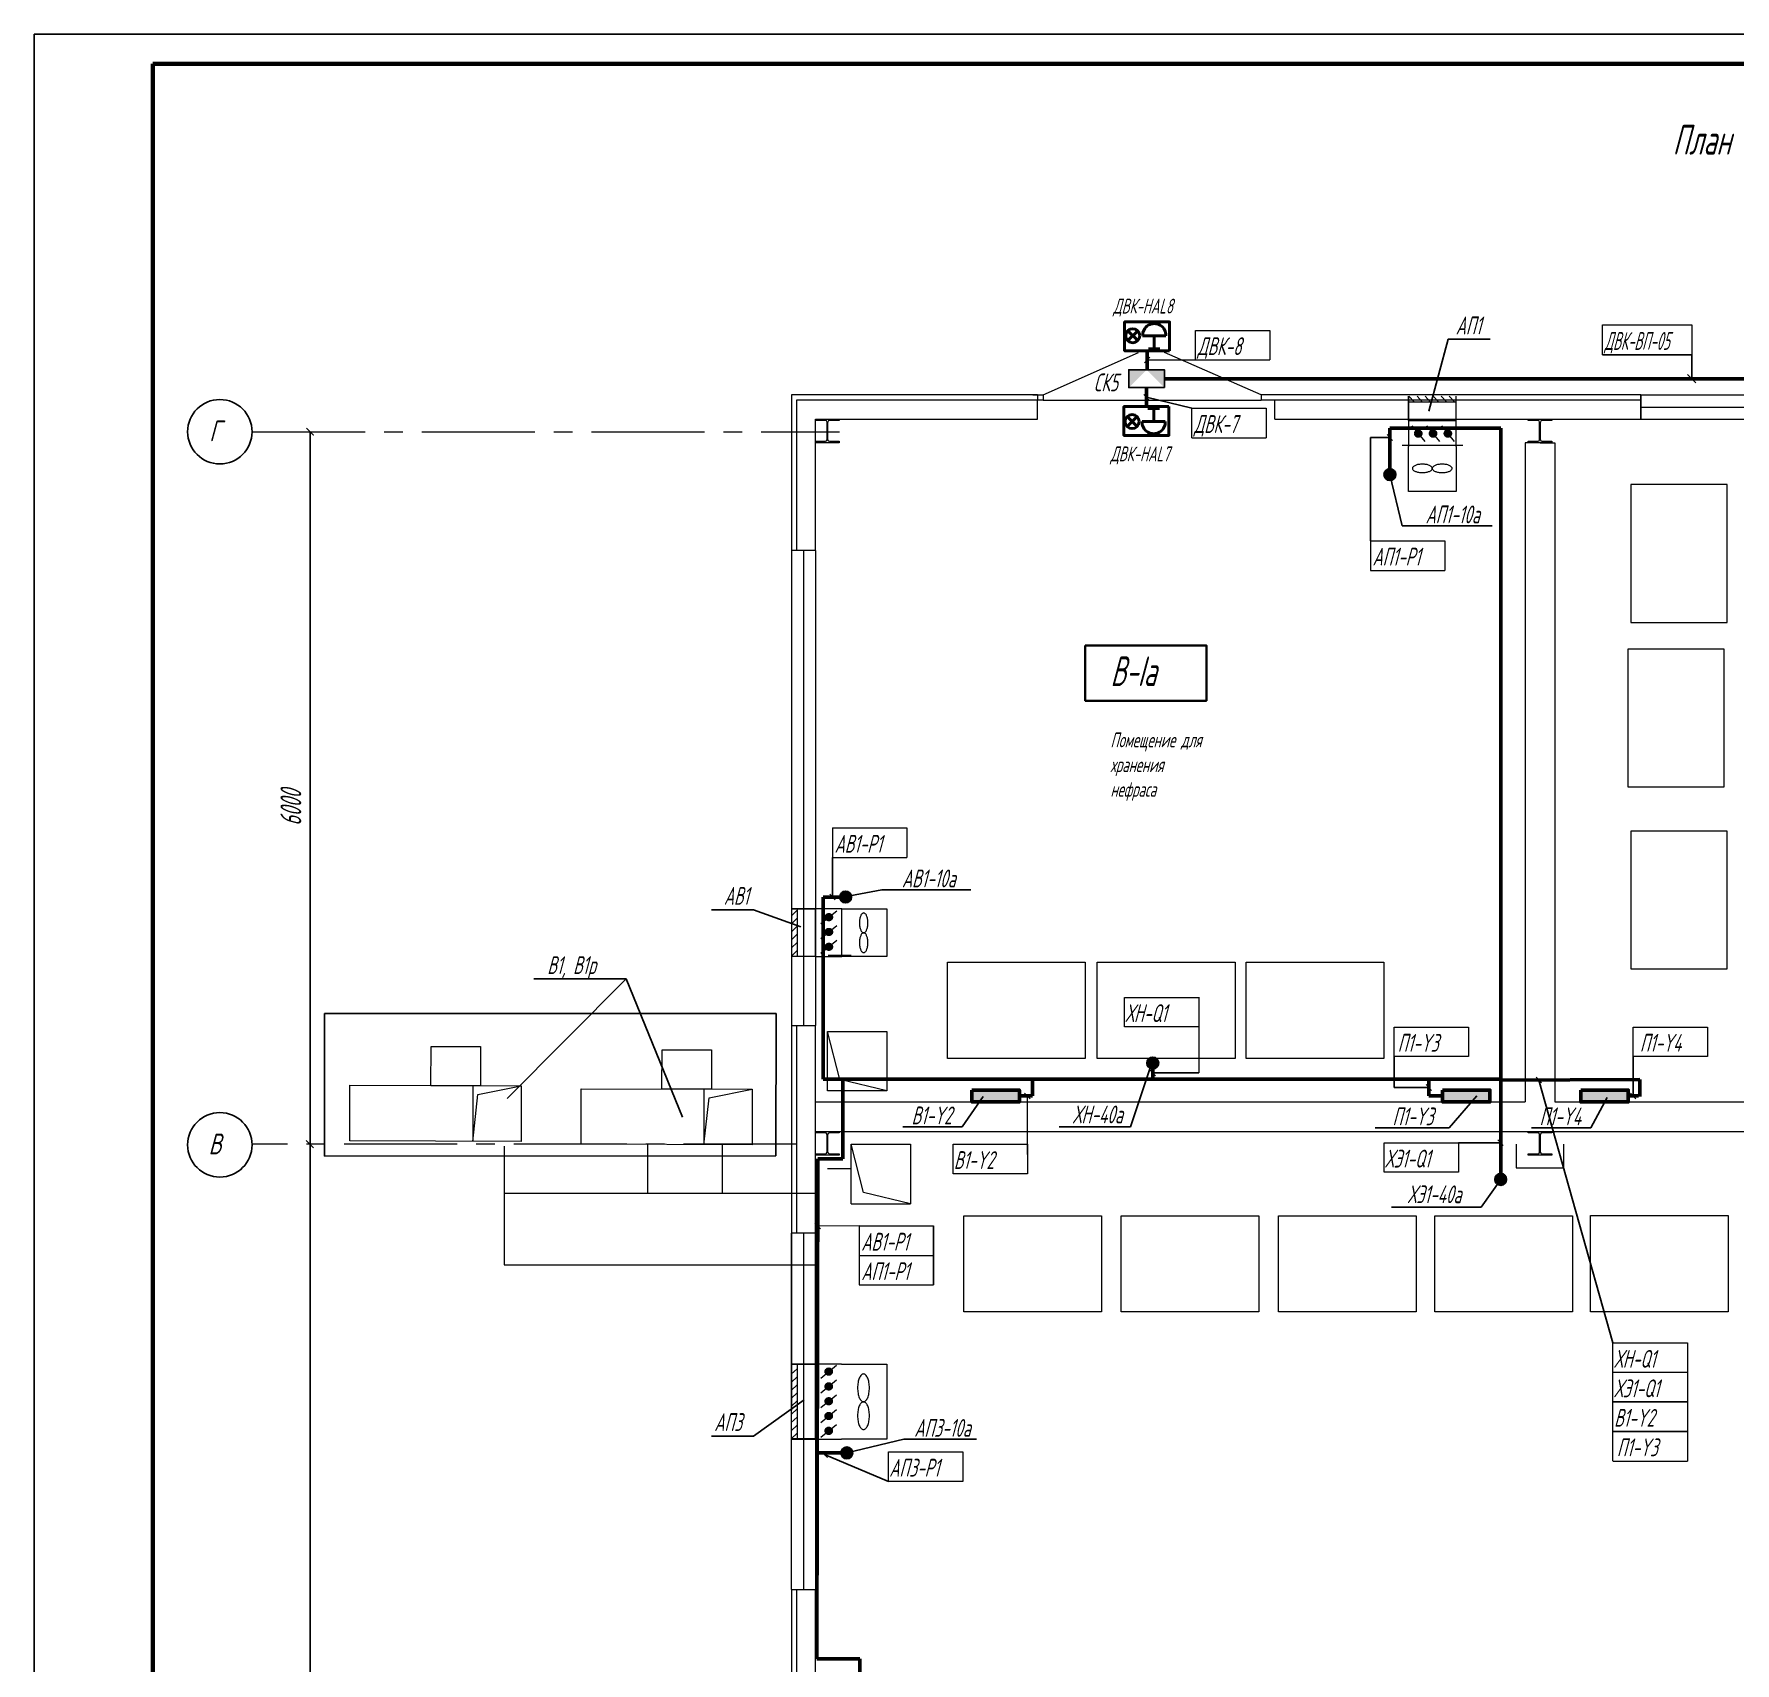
# Model space of a CAD drawing. Header units: millimetres. Extents: x -338 to 6826, y -8218 to 3153.
# Drawn here: x 2036.9 to 2323.4, y -7703.1 to -7428.8 of the extents above; entities that cross this region are included whole.
import ezdxf
from ezdxf.enums import TextEntityAlignment as Align

# ---------------------------------------------------------------- set-up
doc = ezdxf.new("R2010")
doc.units = ezdxf.units.MM
doc.linetypes.add('ACAD_ISO02W100', pattern=[15, 12, -3])
doc.linetypes.add('осевая2', pattern=[28.575, 19.05, -3.175, 3.175, -3.175])
for name, color, linetype in [('$OSIZ', 7, 'Continuous'), ('Размеры', 5, 'Continuous'), ('Текст.', 51, 'Continuous')]:
    doc.layers.add(name, color=color, linetype=linetype)
for name, color, linetype, lineweight in [('вент приток', 1, 'Continuous', 20), ('Выноска', 137, 'Continuous', 20), ('Оси', 130, 'Continuous', 13), ('Первичник', 210, 'Continuous', 25), ('Размерная', 4, 'Continuous', 25), ('Рамка тонкая', 5, 'Continuous', 25), ('Текст_КИП', 2, 'Continuous', 25), ('Тонкая', 5, 'Continuous', 20), ('Тонкая линия', 150, 'Continuous', 18), ('ТОНКИЕ', 150, 'Continuous', 13), ('Эл.кабель', 2, 'Continuous', 50)]:
    doc.layers.add(name, color=color, linetype=linetype, lineweight=lineweight)
doc.styles.add('Simplex', font='simplex.shx', dxfattribs={"width": 0.7, "oblique": 15})

# ---------------------------------------------------------------- blocks, each defined once
blk = doc.blocks.new('APF064500')
at = {"ltscale": 100}
for p, q in [((-100, 186.5), (-100, 198)), ((-100, 198), (100, 198)), ((-16.5, 186.5), (-100, 186.5)), ((-3.5, 24.5), (-3.5, 173.5)), ((3.5, 24.5), (3.5, 173.5)), ((100, 186.5), (16.5, 186.5)), ((100, 198), (100, 186.5)), ((-100, 0), (-100, 11.5)), ((-100, 11.5), (-16.5, 11.5)), ((100, 0), (-100, 0)), ((16.5, 11.5), (100, 11.5)), ((100, 11.5), (100, 0))]:
    blk.add_line(p, q, dxfattribs=at)
for centre, start, end in [((-16.5, 173.5), 0, 90), ((16.5, 173.5), 90, 180), ((-16.5, 24.5), 270, 0), ((16.5, 24.5), 180, 270)]:
    blk.add_arc(centre, 13, start, end, dxfattribs=at)
blk = doc.blocks.new('_ArchTick')
at = {"const_width": 0.15}
blk.add_lwpolyline([(-0.5, -0.5), (0.5, 0.5)], dxfattribs=at)

msp = doc.modelspace()

# ---------------------------------------------------------------- hatches: boundary and pattern name
at = {"ltscale": 10}
h = msp.add_hatch(color=256, dxfattribs=at)
h.paths.add_polyline_path([(2224.32, -7485.34), (2227.32, -7485.34), (2227.32, -7488.34)])
h.paths.add_polyline_path([(2221.32, -7485.34), (2224.32, -7485.34), (2221.32, -7488.34)])
at = {"layer": 'Первичник'}
h = msp.add_hatch(color=256, dxfattribs=at)
edge = h.paths.add_edge_path()
edge.add_arc((2265.29, -7502.98), 1, 0, 360)
h = msp.add_hatch(color=256, dxfattribs=at)
edge = h.paths.add_edge_path()
edge.add_arc((2173.63, -7574.14), 1, 0, 360)
h = msp.add_hatch(color=256, dxfattribs=at)
edge = h.paths.add_edge_path()
edge.add_arc((2225.36, -7602.11), 1, 0, 360)
h = msp.add_hatch(color=256, dxfattribs=at)
edge = h.paths.add_edge_path()
edge.add_arc((2283.96, -7621.7), 1, 0, 360)
h = msp.add_hatch(color=256, dxfattribs=at)
edge = h.paths.add_edge_path()
edge.add_arc((2173.83, -7667.76), 1, 0, 360)
at = {"layer": 'Размеры', "linetype": 'ByBlock', "ltscale": 0.7}
h = msp.add_hatch(color=1, dxfattribs=at)
h.dxf.hatch_style = 1
h.paths.add_polyline_path([(2198.9, -7606.65), (2194.91, -7606.65), (2194.91, -7606.77), (2198.9, -7606.77)])
h.paths.add_polyline_path([(2202.89, -7606.65), (2198.9, -7606.65), (2198.9, -7606.77), (2202.89, -7606.77)])
h.paths.add_polyline_path([(2202.89, -7606.77), (2198.9, -7606.77), (2198.9, -7608.65), (2202.89, -7608.65)])
h.paths.add_polyline_path([(2198.9, -7606.77), (2196.3, -7606.77), (2196.3, -7608.65), (2198.9, -7608.65)])
h.paths.add_polyline_path([(2196.3, -7606.79), (2194.91, -7606.79), (2194.91, -7608.65), (2196.3, -7608.65)])
h = msp.add_hatch(color=1, dxfattribs=at)
h.dxf.hatch_style = 1
h.paths.add_polyline_path([(2278.15, -7606.65), (2274.16, -7606.65), (2274.16, -7606.77), (2278.15, -7606.77)])
h.paths.add_polyline_path([(2282.14, -7606.65), (2278.15, -7606.65), (2278.15, -7606.77), (2282.14, -7606.77)])
h.paths.add_polyline_path([(2282.14, -7606.77), (2278.15, -7606.77), (2278.15, -7608.65), (2282.14, -7608.65)])
h.paths.add_polyline_path([(2278.15, -7606.77), (2275.55, -7606.77), (2275.55, -7608.65), (2278.15, -7608.65)])
h.paths.add_polyline_path([(2275.55, -7606.79), (2274.16, -7606.79), (2274.16, -7608.65), (2275.55, -7608.65)])
h = msp.add_hatch(color=1, dxfattribs=at)
h.dxf.hatch_style = 1
h.paths.add_polyline_path([(2301.44, -7606.65), (2297.45, -7606.65), (2297.45, -7606.77), (2301.44, -7606.77)])
h.paths.add_polyline_path([(2305.43, -7606.65), (2301.44, -7606.65), (2301.44, -7606.77), (2305.43, -7606.77)])
h.paths.add_polyline_path([(2305.43, -7606.77), (2301.44, -7606.77), (2301.44, -7608.65), (2305.43, -7608.65)])
h.paths.add_polyline_path([(2301.44, -7606.77), (2298.83, -7606.77), (2298.83, -7608.65), (2301.44, -7608.65)])
h.paths.add_polyline_path([(2298.83, -7606.79), (2297.45, -7606.79), (2297.45, -7608.65), (2298.83, -7608.65)])
at = {"layer": 'ТОНКИЕ', "linetype": 'ACAD_ISO02W100', "ltscale": 20}
h = msp.add_hatch(color=256, dxfattribs=at)
h.dxf.hatch_style = 1
h.paths.add_polyline_path([(2270.68, -7496.08, -1), (2269.46, -7496.08, -1)])
h = msp.add_hatch(color=256, dxfattribs=at)
h.dxf.hatch_style = 1
h.paths.add_polyline_path([(2273.17, -7496.08, -1), (2271.96, -7496.08, -1)])
h = msp.add_hatch(color=256, dxfattribs=at)
h.dxf.hatch_style = 1
h.paths.add_polyline_path([(2275.66, -7496.08, -1), (2274.45, -7496.08, -1)])
h = msp.add_hatch(color=256, dxfattribs=at)
h.dxf.hatch_style = 1
h.paths.add_polyline_path([(2170.81, -7576.92, -1), (2170.81, -7578.14, -1)])
h = msp.add_hatch(color=256, dxfattribs=at)
h.dxf.hatch_style = 1
h.paths.add_polyline_path([(2170.81, -7579.42, -1), (2170.81, -7580.63, -1)])
h = msp.add_hatch(color=256, dxfattribs=at)
h.dxf.hatch_style = 1
h.paths.add_polyline_path([(2170.81, -7581.91, -1), (2170.81, -7583.13, -1)])
h = msp.add_hatch(color=256, dxfattribs=at)
h.dxf.hatch_style = 1
h.paths.add_polyline_path([(2170.78, -7653.46, -1), (2170.78, -7654.68, -1)])
h = msp.add_hatch(color=256, dxfattribs=at)
h.dxf.hatch_style = 1
h.paths.add_polyline_path([(2170.78, -7655.96, -1), (2170.78, -7657.17, -1)])
h = msp.add_hatch(color=256, dxfattribs=at)
h.dxf.hatch_style = 1
h.paths.add_polyline_path([(2170.78, -7658.45, -1), (2170.78, -7659.67, -1)])
h = msp.add_hatch(color=256, dxfattribs=at)
h.dxf.hatch_style = 1
h.paths.add_polyline_path([(2170.78, -7660.95, -1), (2170.78, -7662.16, -1)])
h = msp.add_hatch(color=256, dxfattribs=at)
h.dxf.hatch_style = 1
h.paths.add_polyline_path([(2170.78, -7663.44, -1), (2170.78, -7664.65, -1)])

# ---------------------------------------------------------------- linework, layer by layer
at = {"layer": '$OSIZ'}
for centre in [(2068.24, -7495.77), (2068.24, -7615.88)]:
    msp.add_circle(centre, 5.43, dxfattribs=at)
at = {"lineweight": 60}
for p, q in [((2056.94, -7433.78), (2872.94, -7433.78)), ((2056.94, -8017.78), (2056.94, -7433.78))]:
    msp.add_line(p, q, dxfattribs=at)
at = {"lineweight": 40, "ltscale": 0.2}
for p, q in [((2222.82, -7478.76), (2221.16, -7480.42)), ((2221.16, -7478.76), (2222.82, -7480.42)), ((2223.65, -7479.59), (2227.58, -7479.59)), ((2225.61, -7479.59), (2225.61, -7481.79)), ((2226.57, -7481.79), (2224.65, -7481.79)), ((2222.72, -7494.9), (2221.06, -7493.23)), ((2221.06, -7494.9), (2222.72, -7493.23)), ((2226.47, -7491.86), (2224.55, -7491.86)), ((2225.51, -7494.06), (2225.51, -7491.86)), ((2223.55, -7494.06), (2227.47, -7494.06))]:
    msp.add_line(p, q, dxfattribs=at)
for p, q in [((2271.85, -7492.3), (2275.09, -7480.2)), ((2275.09, -7480.2), (2282.2, -7480.2)), ((2267.38, -7511.62), (2265.29, -7502.98)), ((2267.38, -7511.62), (2282.54, -7511.62)), ((2179.71, -7572.94), (2173.45, -7574.12)), ((2179.71, -7572.94), (2194.72, -7572.94)), ((2151.02, -7576.28), (2158.13, -7576.28)), ((2158.13, -7576.28), (2166.08, -7579.14)), ((2121.12, -7587.94), (2136.67, -7587.94)), ((2221.62, -7612.83), (2225.19, -7602.09)), ((2196.79, -7607.72), (2193.26, -7612.87)), ((2275.26, -7613.04), (2279.94, -7607.6)), ((2299.12, -7613.03), (2301.86, -7607.91)), ((2183.28, -7612.87), (2193.26, -7612.87)), ((2209.61, -7612.83), (2221.62, -7612.83)), ((2262.79, -7613.04), (2275.26, -7613.04)), ((2289.14, -7613.03), (2299.12, -7613.03)), ((2280.65, -7626.35), (2283.96, -7621.7)), ((2265.57, -7626.35), (2280.65, -7626.35)), ((2158.13, -7664.92), (2166.65, -7658.85)), ((2151.02, -7664.92), (2158.13, -7664.92)), ((2183.41, -7665.47), (2173.83, -7667.76)), ((2183.41, -7665.47), (2195.66, -7665.47))]:
    msp.add_line(p, q)
at = {"color": 3}
for p, q in [((2224.86, -7483.22), (2223.94, -7484.18)), ((2232.57, -7483.67), (2224.4, -7483.7)), ((2316.13, -7482.79), (2316.13, -7486.84)), ((2315.44, -7486.12), (2316.81, -7487.56)), ((2224.76, -7490.44), (2223.84, -7489.47)), ((2231.96, -7491.8), (2224.3, -7489.96)), ((2262.02, -7496.74), (2265.29, -7496.74)), ((2262.02, -7496.74), (2262.02, -7514.15)), ((2264.83, -7496.26), (2265.75, -7497.22)), ((2171.43, -7574.14), (2171.43, -7567.48)), ((2170.97, -7573.65), (2171.89, -7574.62)), ((2266, -7601), (2266, -7606.22)), ((2306.28, -7601), (2306.28, -7607.71)), ((2224.9, -7603.28), (2225.82, -7604.25)), ((2233.12, -7603.77), (2225.36, -7603.77)), ((2271.39, -7605.74), (2272.31, -7606.71)), ((2289.93, -7604.49), (2290.85, -7605.45)), ((2290.4, -7604.98), (2302.85, -7649.25)), ((2203.78, -7607.16), (2204.71, -7608.13)), ((2266, -7606.22), (2271.85, -7606.22)), ((2305.82, -7607.16), (2306.74, -7608.13)), ((2276.87, -7615.53), (2283.94, -7615.53)), ((2283.46, -7615.03), (2284.38, -7615.99)), ((2168.46, -7629.06), (2169.38, -7630.02)), ((2169.64, -7667.58), (2170.56, -7668.54)), ((2180.85, -7672.57), (2170.1, -7668.06))]:
    msp.add_line(p, q, dxfattribs=at)
at = {"lineweight": 40, "ltscale": 0.2}
for points in [[(2228.19, -7482.12), (2220.6, -7482.12), (2220.6, -7477.26), (2228.19, -7477.26)], [(2228.09, -7491.54), (2220.5, -7491.54), (2220.5, -7496.4), (2228.09, -7496.4)]]:
    msp.add_lwpolyline(points, close=True, dxfattribs=at)
at = {"ltscale": 10}
msp.add_lwpolyline([(2227.32, -7488.34), (2221.32, -7488.34), (2221.32, -7485.34), (2227.32, -7485.34)], close=True, dxfattribs=at)
at = {"lineweight": 35}
msp.add_lwpolyline([(2214, -7531.76), (2234.39, -7531.76), (2234.39, -7541.08), (2214, -7541.08)], close=True, dxfattribs=at)
at = {"lineweight": 40, "ltscale": 0.2}
for centre in [(2221.98, -7479.59), (2221.88, -7494.06)]:
    msp.add_circle(centre, 1.18, dxfattribs=at)
for centre, start, end in [((2225.61, -7479.51), 357.3936, 182.6064), ((2225.51, -7494.15), 177.3936, 2.6064)]:
    msp.add_arc(centre, 1.96, start, end, dxfattribs=at)
at = {"layer": 'вент приток', "color": 3, "lineweight": 25}
for p, q in [((2085.86, -7593.74), (2161.95, -7593.75)), ((2085.86, -7617.77), (2085.86, -7593.74)), ((2161.95, -7593.75), (2161.88, -7617.72)), ((2161.88, -7617.72), (2085.86, -7617.77))]:
    msp.add_line(p, q, dxfattribs=at)
at = {"layer": 'Выноска', "color": 3}
for p, q in [((2232.55, -7478.7), (2245.08, -7478.7)), ((2232.55, -7483.67), (2232.55, -7478.7)), ((2245.08, -7478.7), (2245.08, -7483.67)), ((2301.1, -7477.79), (2316.13, -7477.79)), ((2301.1, -7482.79), (2301.1, -7477.79)), ((2316.13, -7477.79), (2316.13, -7482.79)), ((2232.55, -7483.67), (2245.08, -7483.67)), ((2316.13, -7482.79), (2301.1, -7482.79)), ((2301.1, -7482.79), (2316.13, -7482.79)), ((2231.96, -7491.8), (2244.48, -7491.8)), ((2231.96, -7496.77), (2231.96, -7491.8)), ((2244.48, -7491.8), (2244.48, -7496.77)), ((2231.96, -7496.77), (2244.48, -7496.77)), ((2262.02, -7514.15), (2274.55, -7514.15)), ((2262.02, -7514.15), (2262.02, -7519.12)), ((2274.55, -7514.15), (2274.55, -7519.12)), ((2262.02, -7519.12), (2274.55, -7519.12)), ((2171.43, -7562.51), (2183.95, -7562.51)), ((2171.43, -7562.51), (2171.43, -7567.48)), ((2183.95, -7562.51), (2183.95, -7567.48)), ((2171.43, -7567.48), (2183.95, -7567.48)), ((2220.6, -7591.04), (2233.12, -7591.04)), ((2220.6, -7596.01), (2220.6, -7591.04)), ((2233.12, -7591.02), (2233.12, -7603.77)), ((2233.12, -7591.04), (2233.12, -7596.01)), ((2233.12, -7591.04), (2233.12, -7596.01)), ((2233.12, -7596.01), (2220.6, -7596.01)), ((2266, -7596.03), (2278.52, -7596.03)), ((2266, -7601), (2266, -7596.03)), ((2278.52, -7596.03), (2278.52, -7601)), ((2306.28, -7596.03), (2318.8, -7596.03)), ((2306.28, -7601), (2306.28, -7596.03)), ((2318.8, -7596.03), (2318.8, -7601)), ((2278.52, -7601), (2266, -7601)), ((2318.8, -7601), (2306.28, -7601)), ((2204.25, -7617.48), (2204.25, -7607.65)), ((2191.72, -7615.78), (2204.25, -7615.78)), ((2191.72, -7620.75), (2191.72, -7615.78)), ((2204.25, -7615.78), (2204.25, -7620.75)), ((2264.35, -7615.53), (2276.87, -7615.53)), ((2264.35, -7620.5), (2264.35, -7615.53)), ((2276.87, -7615.53), (2276.87, -7620.5)), ((2204.25, -7620.75), (2191.72, -7620.75)), ((2276.87, -7620.5), (2264.35, -7620.5)), ((2175.92, -7629.54), (2168.95, -7629.59)), ((2175.92, -7629.54), (2188.44, -7629.54)), ((2175.92, -7629.54), (2175.92, -7634.51)), ((2188.44, -7629.54), (2188.44, -7634.51)), ((2188.44, -7634.51), (2188.44, -7629.54)), ((2175.92, -7634.51), (2188.44, -7634.51)), ((2175.92, -7634.51), (2188.44, -7634.51)), ((2175.92, -7634.51), (2175.92, -7639.48)), ((2188.44, -7634.51), (2188.44, -7639.48)), ((2188.44, -7639.48), (2188.44, -7634.51)), ((2175.92, -7639.48), (2188.44, -7639.48)), ((2175.92, -7639.48), (2188.44, -7639.48)), ((2302.85, -7669.13), (2302.85, -7649.25)), ((2302.92, -7649.25), (2315.44, -7649.25)), ((2315.44, -7649.25), (2315.44, -7654.22)), ((2315.44, -7654.22), (2302.92, -7654.22)), ((2315.44, -7654.22), (2302.92, -7654.22)), ((2315.44, -7654.22), (2315.44, -7659.19)), ((2302.92, -7659.19), (2315.44, -7659.19)), ((2315.44, -7659.19), (2302.92, -7659.19)), ((2315.44, -7659.19), (2315.44, -7664.16)), ((2315.44, -7664.16), (2302.92, -7664.16)), ((2302.92, -7664.16), (2315.44, -7664.16)), ((2315.44, -7664.16), (2315.44, -7669.13)), ((2180.85, -7667.6), (2193.37, -7667.6)), ((2180.85, -7672.57), (2180.85, -7667.6)), ((2193.37, -7667.6), (2193.37, -7672.57)), ((2302.92, -7669.13), (2315.44, -7669.13)), ((2193.37, -7672.57), (2180.85, -7672.57))]:
    msp.add_line(p, q, dxfattribs=at)
at = {"layer": 'Оси', "linetype": 'осевая2'}
for p, q in [((2073.67, -7495.77), (2172.61, -7495.77)), ((2165.37, -7615.77), (2073.67, -7615.77))]:
    msp.add_line(p, q, dxfattribs=at)
at = {"layer": 'Первичник'}
for centre in [(2265.29, -7502.98), (2173.63, -7574.14), (2225.36, -7602.11), (2283.96, -7621.7), (2173.83, -7667.76)]:
    msp.add_circle(centre, 1, dxfattribs=at)
at = {"layer": 'Размерная'}
msp.add_line((2083.43, -7915.77), (2083.43, -7495.77), dxfattribs=at)
at = {"layer": 'Размеры', "color": 0, "linetype": 'ByBlock', "ltscale": 0.7}
for p, q in [((2307.58, -7489.57), (2307.58, -7493.65)), ((2116.62, -7608.05), (2136.67, -7587.94)), ((2146.14, -7611.19), (2136.67, -7587.94))]:
    msp.add_line(p, q, dxfattribs=at)
at = {"layer": 'Размеры', "color": 1, "linetype": 'ByBlock', "lineweight": 50, "ltscale": 0.7}
for points in [[(2194.91, -7606.65), (2202.89, -7606.65), (2202.89, -7608.65), (2194.91, -7608.65)], [(2274.16, -7606.65), (2282.14, -7606.65), (2282.14, -7608.65), (2274.16, -7608.65)], [(2297.45, -7606.65), (2305.43, -7606.65), (2305.43, -7608.65), (2297.45, -7608.65)]]:
    msp.add_lwpolyline(points, close=True, dxfattribs=at)
at = {"layer": 'Рамка тонкая'}
for p in [(2877.94, -7428.78), (2036.94, -8022.78)]:
    msp.add_line(p, (2036.94, -7428.78), dxfattribs=at)
at = {"layer": 'Тонкая', "ltscale": 100}
for p, q in [((2205.93, -7489.57), (2164.49, -7489.57)), ((2164.49, -7489.57), (2164.49, -7490.45)), ((2164.49, -7490.45), (2164.49, -7515.77)), ((2206.92, -7490.45), (2165.37, -7490.45)), ((2165.37, -7490.45), (2165.37, -7495.35)), ((2205.16, -7489.57), (2206.92, -7489.57)), ((2206.92, -7489.57), (2206.92, -7490.45)), ((2245.93, -7489.57), (2243.61, -7489.57)), ((2243.61, -7489.57), (2243.61, -7490.45)), ((2307.58, -7490.45), (2243.61, -7490.45)), ((2307.58, -7489.57), (2245.93, -7489.57)), ((2165.37, -7493.65), (2165.37, -7515.77)), ((2168.57, -7493.65), (2205.93, -7493.65)), ((2168.57, -7515.77), (2168.57, -7493.65)), ((2245.93, -7493.65), (2307.58, -7493.65)), ((2290.57, -7497.61), (2288.07, -7497.61)), ((2288.07, -7497.61), (2288.07, -7608.65)), ((2290.58, -7497.61), (2293.08, -7497.61)), ((2293.08, -7497.61), (2293.08, -7608.65)), ((2168.57, -7515.77), (2164.49, -7515.77)), ((2164.49, -7595.77), (2164.49, -7660.56)), ((2164.49, -7595.77), (2168.57, -7595.77)), ((2165.37, -7595.77), (2165.37, -7630.77)), ((2168.57, -7660.56), (2168.57, -7595.77)), ((2168.57, -7608.65), (2288.07, -7608.65)), ((2293.08, -7608.65), (2468.08, -7608.65)), ((2168.57, -7613.65), (2652.57, -7613.65)), ((2168.57, -7630.77), (2164.49, -7630.77)), ((2164.49, -7690.76), (2164.49, -7722.83)), ((2164.49, -7690.76), (2168.57, -7690.76)), ((2165.37, -7690.76), (2165.37, -7722.83)), ((2168.57, -7722.83), (2168.57, -7690.76))]:
    msp.add_line(p, q, dxfattribs=at)
at = {"layer": 'Тонкая', "ltscale": 10}
for p, q in [((2205.93, -7493.65), (2205.93, -7490.45)), ((2245.93, -7493.65), (2245.93, -7490.45))]:
    msp.add_line(p, q, dxfattribs=at)
at = {"layer": 'Тонкая линия', "ltscale": 10}
msp.add_line((2180.58, -7606.79), (2170.58, -7606.77), dxfattribs=at)
at = {"layer": 'ТОНКИЕ', "ltscale": 100}
for p, q in [((2206.92, -7489.57), (2222.96, -7482.44)), ((2243.61, -7489.57), (2227.36, -7482.44)), ((2205.93, -7489.57), (2205.93, -7490.45)), ((2307.58, -7491.61), (2343.58, -7491.61)), ((2166.53, -7515.77), (2166.53, -7595.77)), ((2174.58, -7619.89), (2174.58, -7615.77)), ((2286.58, -7615.77), (2286.58, -7619.77)), ((2294.58, -7619.77), (2294.58, -7615.77)), ((2170.58, -7619.89), (2174.58, -7619.89)), ((2286.58, -7619.77), (2294.58, -7619.77)), ((2174.56, -7625.79), (2184.56, -7625.79)), ((2166.53, -7630.77), (2166.53, -7690.76))]:
    msp.add_line(p, q, dxfattribs=at)
at = {"layer": 'ТОНКИЕ', "ltscale": 10}
for p, q in [((2206.92, -7490.45), (2243.61, -7490.45)), ((2307.58, -7489.57), (2343.58, -7489.57)), ((2307.58, -7493.65), (2343.58, -7493.65)), ((2164.49, -7515.77), (2164.49, -7595.77)), ((2168.57, -7515.77), (2168.57, -7595.77)), ((2164.49, -7690.76), (2164.49, -7630.77)), ((2168.57, -7630.77), (2168.57, -7690.76))]:
    msp.add_line(p, q, dxfattribs=at)
at = {"layer": 'ТОНКИЕ', "linetype": 'ACAD_ISO02W100', "ltscale": 20}
for p, q in [((2277.79, -7489.54), (2267.5, -7489.54)), ((2268.44, -7489.77), (2268.44, -7493.85)), ((2268.44, -7493.85), (2268.44, -7489.77)), ((2276.44, -7490.77), (2268.44, -7490.77)), ((2269.45, -7490.77), (2268.51, -7489.77)), ((2270.81, -7490.77), (2269.87, -7489.77)), ((2272.16, -7490.77), (2271.22, -7489.77)), ((2273.52, -7490.77), (2272.58, -7489.77)), ((2274.87, -7490.77), (2273.93, -7489.77)), ((2276.23, -7490.77), (2275.29, -7489.77)), ((2276.44, -7493.85), (2276.44, -7489.77)), ((2276.44, -7493.85), (2268.44, -7493.85)), ((2268.44, -7493.85), (2268.44, -7498.25)), ((2268.44, -7493.85), (2276.44, -7493.85)), ((2276.44, -7498.25), (2276.44, -7493.85)), ((2268.98, -7494.75), (2271.15, -7497.42)), ((2271.48, -7494.75), (2273.65, -7497.42)), ((2273.97, -7494.75), (2276.14, -7497.42)), ((2267.37, -7498.02), (2277.56, -7498.02)), ((2268.44, -7505.85), (2268.44, -7498.25)), ((2276.44, -7498.25), (2276.44, -7505.85)), ((2322.07, -7504.68), (2305.87, -7504.68)), ((2305.87, -7504.68), (2305.87, -7527.88)), ((2322.07, -7527.88), (2322.07, -7504.68)), ((2276.44, -7505.85), (2268.44, -7505.85)), ((2305.87, -7527.88), (2322.07, -7527.88)), ((2321.59, -7532.39), (2305.39, -7532.39)), ((2305.39, -7532.39), (2305.39, -7555.59)), ((2321.59, -7555.59), (2321.59, -7532.39)), ((2305.39, -7555.59), (2321.59, -7555.59)), ((2322.07, -7563.04), (2305.87, -7563.04)), ((2305.87, -7563.04), (2305.87, -7586.24)), ((2322.07, -7586.24), (2322.07, -7563.04)), ((2168.57, -7576.14), (2164.49, -7576.14)), ((2168.57, -7576.19), (2164.49, -7576.19)), ((2165.49, -7576.36), (2164.49, -7577.3)), ((2165.49, -7576.14), (2165.49, -7584.14)), ((2172.97, -7576.14), (2168.57, -7576.14)), ((2168.57, -7576.14), (2168.57, -7584.14)), ((2168.57, -7584.14), (2168.57, -7576.14)), ((2169.47, -7578.62), (2172.14, -7576.45)), ((2172.97, -7584.14), (2172.97, -7576.14)), ((2172.97, -7576.14), (2180.57, -7576.14)), ((2180.57, -7576.14), (2180.57, -7584.14)), ((2165.49, -7577.71), (2164.49, -7578.66)), ((2165.49, -7579.07), (2164.49, -7580.01)), ((2169.47, -7581.11), (2172.14, -7578.94)), ((2165.49, -7580.42), (2164.49, -7581.37)), ((2165.49, -7581.78), (2164.49, -7582.72)), ((2169.47, -7583.6), (2172.14, -7581.43)), ((2165.49, -7583.14), (2164.49, -7584.08)), ((2168.57, -7584.14), (2164.49, -7584.14)), ((2168.57, -7584.14), (2172.97, -7584.14)), ((2174.54, -7584), (2170.7, -7584)), ((2174.54, -7584), (2170.7, -7584)), ((2180.57, -7584.14), (2172.97, -7584.14)), ((2190.78, -7585.13), (2213.98, -7585.13)), ((2190.78, -7601.33), (2190.78, -7585.13)), ((2213.98, -7585.13), (2213.98, -7601.33)), ((2216.01, -7585.13), (2239.21, -7585.13)), ((2216.01, -7601.33), (2216.01, -7585.13)), ((2239.21, -7585.13), (2239.21, -7601.33)), ((2241.08, -7585.13), (2264.28, -7585.13)), ((2241.08, -7601.33), (2241.08, -7585.13)), ((2264.28, -7585.13), (2264.28, -7601.33)), ((2305.87, -7586.24), (2322.07, -7586.24)), ((2170.58, -7596.79), (2180.58, -7596.79)), ((2172.68, -7604.89), (2170.58, -7596.79)), ((2180.58, -7596.79), (2180.58, -7606.79)), ((2103.76, -7605.93), (2103.82, -7599.32)), ((2103.82, -7599.32), (2112.11, -7599.32)), ((2112.11, -7599.32), (2112.14, -7605.93)), ((2142.68, -7606.5), (2142.74, -7599.9)), ((2142.74, -7599.9), (2151.03, -7599.9)), ((2151.03, -7599.9), (2151.06, -7606.5)), ((2213.98, -7601.33), (2190.78, -7601.33)), ((2239.21, -7601.33), (2216.01, -7601.33)), ((2264.28, -7601.33), (2241.08, -7601.33)), ((2180.58, -7606.79), (2172.68, -7604.89)), ((2090.15, -7615.21), (2090.15, -7605.85)), ((2090.15, -7605.85), (2118.96, -7605.93)), ((2112.14, -7605.93), (2103.76, -7605.93)), ((2110.82, -7605.93), (2110.82, -7615.3)), ((2110.82, -7615.3), (2111.71, -7607.39)), ((2111.71, -7607.39), (2118.96, -7605.93)), ((2118.96, -7605.93), (2118.96, -7615.3)), ((2129.07, -7615.78), (2129.07, -7606.42)), ((2129.07, -7606.42), (2157.89, -7606.5)), ((2151.06, -7606.5), (2142.68, -7606.5)), ((2149.74, -7606.5), (2149.74, -7615.87)), ((2149.74, -7615.87), (2150.64, -7607.96)), ((2150.64, -7607.96), (2157.89, -7606.5)), ((2157.89, -7606.5), (2157.89, -7615.87)), ((2118.96, -7615.3), (2090.15, -7615.21)), ((2116.14, -7616.12), (2116.13, -7636.06)), ((2157.89, -7615.87), (2129.07, -7615.78)), ((2140.25, -7615.76), (2140.25, -7623.96)), ((2152.85, -7615.76), (2152.86, -7623.96)), ((2174.56, -7615.79), (2184.56, -7615.79)), ((2176.66, -7623.9), (2174.56, -7615.79)), ((2184.56, -7615.79), (2184.56, -7625.79)), ((2116.14, -7624.01), (2168.57, -7624.02)), ((2184.56, -7625.79), (2176.66, -7623.9)), ((2193.54, -7644.02), (2193.54, -7627.82)), ((2193.54, -7627.82), (2216.74, -7627.82)), ((2216.74, -7627.82), (2216.74, -7644.02)), ((2220.04, -7627.82), (2243.24, -7627.82)), ((2220.04, -7644.02), (2220.04, -7627.82)), ((2243.24, -7627.82), (2243.24, -7644.02)), ((2246.53, -7627.82), (2269.73, -7627.82)), ((2246.53, -7644.02), (2246.53, -7627.82)), ((2269.73, -7627.82), (2269.73, -7644.02)), ((2272.87, -7627.82), (2296.07, -7627.82)), ((2272.87, -7644.02), (2272.87, -7627.82)), ((2296.07, -7627.82), (2296.07, -7644.02)), ((2299.08, -7627.8), (2322.28, -7627.8)), ((2299.08, -7644), (2299.08, -7627.8)), ((2322.28, -7627.8), (2322.28, -7644)), ((2116.13, -7636.06), (2168.57, -7636.08)), ((2216.74, -7644.02), (2193.54, -7644.02)), ((2243.24, -7644.02), (2220.04, -7644.02)), ((2269.73, -7644.02), (2246.53, -7644.02)), ((2296.07, -7644.02), (2272.87, -7644.02)), ((2322.28, -7644), (2299.08, -7644)), ((2164.47, -7652.84), (2168.55, -7652.84)), ((2168.55, -7652.84), (2164.47, -7652.84)), ((2165.47, -7653.59), (2164.47, -7654.53)), ((2165.47, -7652.84), (2165.47, -7665.44)), ((2172.95, -7652.84), (2168.55, -7652.84)), ((2168.55, -7665.44), (2168.55, -7652.84)), ((2169.45, -7655.16), (2172.12, -7652.99)), ((2172.95, -7652.84), (2180.55, -7652.84)), ((2180.55, -7652.84), (2180.55, -7665.44)), ((2165.47, -7654.94), (2164.47, -7655.88)), ((2165.47, -7656.3), (2164.47, -7657.24)), ((2169.45, -7657.65), (2172.12, -7655.48)), ((2165.47, -7657.65), (2164.47, -7658.59)), ((2165.47, -7659.01), (2164.47, -7659.95)), ((2168.55, -7657.44), (2168.55, -7665.44)), ((2169.45, -7660.14), (2172.12, -7657.97)), ((2165.47, -7660.36), (2164.47, -7661.31)), ((2165.47, -7661.72), (2164.47, -7662.66)), ((2169.45, -7662.64), (2172.12, -7660.47)), ((2169.45, -7665.13), (2172.12, -7662.96)), ((2165.47, -7663.07), (2164.47, -7664.02)), ((2165.47, -7664.43), (2164.47, -7665.37)), ((2164.47, -7665.44), (2168.55, -7665.44)), ((2168.55, -7665.44), (2164.47, -7665.44)), ((2164.48, -7665.36), (2168.56, -7665.36)), ((2168.55, -7665.44), (2172.95, -7665.44)), ((2180.55, -7665.44), (2172.95, -7665.44))]:
    msp.add_line(p, q, dxfattribs=at)
at = {"layer": 'ТОНКИЕ', "linetype": 'ACAD_ISO02W100', "ltscale": 100}
for p, q in [((2170.58, -7606.79), (2170.58, -7596.79)), ((2174.56, -7625.79), (2174.56, -7615.79))]:
    msp.add_line(p, q, dxfattribs=at)
at = {"layer": 'ТОНКИЕ', "linetype": 'ACAD_ISO02W100', "ltscale": 20}
for centre in [(2270.07, -7496.08), (2272.56, -7496.08), (2275.06, -7496.08), (2170.81, -7577.53), (2170.81, -7580.02), (2170.81, -7582.52), (2170.78, -7654.07), (2170.78, -7656.57), (2170.78, -7659.06), (2170.78, -7661.55), (2170.78, -7664.05)]:
    msp.add_circle(centre, 0.607, dxfattribs=at)
at = {"layer": 'ТОНКИЕ', "linetype": 'ACAD_ISO02W100', "ltscale": 20, "extrusion": (0, 0, -1)}
for centre, major_axis in [((2270.76, -7501.94), (-1.67, 0)), ((2274.1, -7501.94), (-1.67, 0)), ((2176.67, -7578.49), (0, -1.67)), ((2176.67, -7581.83), (0, -1.67)), ((2176.64, -7656.81), (0, -2.34)), ((2176.64, -7661.5), (0, -2.34))]:
    msp.add_ellipse(centre, major_axis=major_axis, ratio=0.426384, dxfattribs=at)
at = {"layer": 'Эл.кабель'}
for p, q in [((2224.4, -7482.12), (2224.4, -7485.17)), ((2227.32, -7486.84), (2340.6, -7486.84)), ((2224.3, -7491.54), (2224.3, -7488.49)), ((2265.29, -7502.98), (2265.29, -7495.19)), ((2265.29, -7495.19), (2283.98, -7495.19)), ((2283.98, -7495.19), (2283.98, -7604.8)), ((2169.86, -7604.8), (2169.86, -7574.14)), ((2173.63, -7574.14), (2169.86, -7574.14)), ((2225.36, -7602.11), (2225.36, -7604.8)), ((2198.9, -7604.8), (2169.86, -7604.8)), ((2173.14, -7604.8), (2173.14, -7618.24)), ((2198.9, -7604.8), (2283.98, -7604.8)), ((2205.13, -7604.8), (2205.13, -7607.65)), ((2271.85, -7607.65), (2271.85, -7604.8)), ((2283.88, -7604.98), (2307.41, -7604.85)), ((2283.98, -7604.8), (2283.98, -7621.61)), ((2307.37, -7607.71), (2307.37, -7604.87)), ((2205.13, -7607.65), (2202.89, -7607.65)), ((2274.16, -7607.65), (2271.85, -7607.65)), ((2305.43, -7607.65), (2307.14, -7607.65)), ((2168.8, -7702.46), (2168.97, -7618.24)), ((2173.14, -7618.24), (2168.97, -7618.24)), ((2168.87, -7667.76), (2173.83, -7667.76)), ((2176.03, -7702.46), (2168.8, -7702.46)), ((2176.03, -7713), (2176.03, -7702.46))]:
    msp.add_line(p, q, dxfattribs=at)

# ---------------------------------------------------------------- block references
at = {"xscale": 1.25, "yscale": 1.25, "zscale": 1.25, "rotation": 270}
for p in [(2083.43, -7495.77), (2083.4, -7615.77)]:
    msp.add_blockref('_ArchTick', p, dxfattribs=at)
at = {"layer": 'Тонкая', "ltscale": 100, "xscale": 0.02, "yscale": 0.02, "zscale": 0.02}
for p in [(2170.57, -7497.61), (2290.57, -7497.61), (2170.57, -7617.61), (2290.57, -7617.61)]:
    msp.add_blockref('APF064500', p, dxfattribs=at)

# ---------------------------------------------------------------- texts
at = {"lineweight": -3, "style": 'Simplex', "oblique": 15, "width": 0.7, "flags": 4}
for tag, p in [('Г', (2067.4, -7497.37)), ('В', (2067.4, -7617.48))]:
    msp.add_attdef(tag, text='А', height=3.5, dxfattribs=at).set_placement(p, align=Align.CENTER)
at = {"layer": 'Текст.', "style": 'Simplex', "oblique": 15}
for s, height, width, p in [('ДВК-HAL8', 2.5, 0.6, (2218.7, -7475.86)), ('АП1', 3, 0.6, (2276.39, -7479.37)), ('ДВК-ВП-05', 3, 0.5, (2301.45, -7481.98)), ('ДВК-8', 3, 0.6, (2232.9, -7482.86)), ('ДВК-7', 3, 0.6, (2232.31, -7495.97)), ('ДВК-HAL7', 2.5, 0.6, (2218.23, -7500.75)), ('АП1-Р1', 3, 0.6, (2262.37, -7518.31)), ('В-Iа', 5, 0.58, (2218.23, -7538.6)), ('АВ1-Р1', 3, 0.6, (2171.78, -7566.67)), ('АВ1', 3, 0.6, (2153.12, -7575.45)), ('В1, В1р', 3, 0.6, (2123.38, -7587.11)), ('ХН-Q1', 3, 0.6, (2220.73, -7595.2)), ('П1-Y3', 3, 0.6, (2266.6, -7600.2)), ('П1-Y4', 3, 0.6, (2307.39, -7600.19)), ('В1-Y2', 3, 0.6, (2191.86, -7619.94)), ('ХЭ1-Q1', 3, 0.6, (2264.48, -7619.7)), ('АВ1-Р1', 3, 0.6, (2176.27, -7633.7)), ('АП1-Р1', 3, 0.6, (2176.27, -7638.67)), ('ХН-Q1', 3, 0.6, (2303.05, -7653.42)), ('ХЭ1-Q1', 3, 0.6, (2303.05, -7658.39)), ('АП3', 3, 0.6, (2151.51, -7664.08)), ('В1-Y2', 3, 0.6, (2303.05, -7663.36)), ('П1-Y3', 3, 0.6, (2303.52, -7668.33)), ('АП3-Р1', 3, 0.6, (2180.98, -7671.76))]:
    msp.add_text(s, height=height, dxfattribs=dict(at, width=width)).set_placement(p)
at = {"layer": 'Текст.', "style": 'Simplex', "oblique": 15, "width": 0.6}
for s, p in [('СК5', (2217.46, -7487.46)), ('АП1-10а', (2275.86, -7509.69)), ('АВ1-10а', (2187.63, -7571.01)), ('В1-Y2', (2188.11, -7610.92)), ('ХН-40а', (2216.09, -7610.75)), ('П1-Y3', (2269.17, -7611.08)), ('П1-Y4', (2293.98, -7611.07)), ('ХЭ1-40а', (2272.8, -7624.2)), ('АП3-10а', (2189.93, -7663.55))]:
    msp.add_text(s, height=3, dxfattribs=at).set_placement(p, align=Align.MIDDLE)
at = {"layer": 'Текст_КИП', "style": 'Simplex', "oblique": 15, "width": 0.6}
msp.add_text('6000', height=3.5, rotation=90, dxfattribs=at).set_placement((2081.95, -7562.14))
at = {"layer": 'ТОНКИЕ', "style": 'Simplex', "oblique": 15, "width": 0.6}
for s, height, p in [('План на отм. 0,000. М 1:50', 5, (2312.91, -7449.09)), ('Помещение для', 2.5, (2218.23, -7548.93)), ('хранения', 2.5, (2218.23, -7553.1)), ('нефраса', 2.5, (2218.23, -7557.26))]:
    msp.add_text(s, height=height, dxfattribs=at).set_placement(p)

doc.saveas('drawing.dxf')
